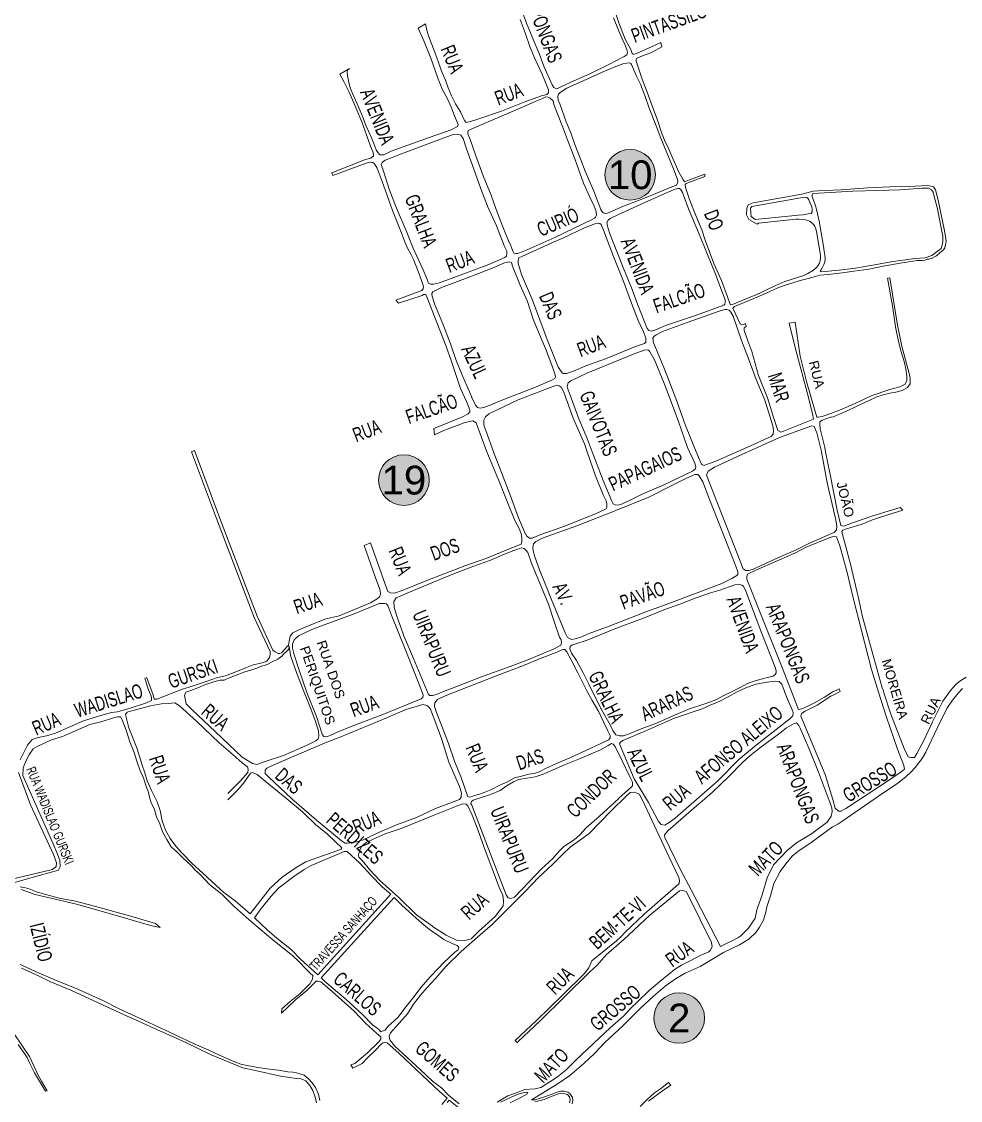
# Model space of a CAD drawing. Header units: millimetres. Extents: x 617885 to 663705, y 7172943 to 7234736.
# Drawn here: x 661296 to 662276, y 7183123 to 7184249 of the extents above; entities that cross this region are included whole.
import ezdxf
from ezdxf.enums import TextEntityAlignment as Align

# ---------------------------------------------------------------- set-up
doc = ezdxf.new("R2010")
doc.units = ezdxf.units.MM
for name, color, linetype in [('CMEI', 51, 'Continuous'), ('Equipamentos Públicos', 171, 'Continuous'), ('Escolas Municipais', 21, 'Continuous')]:
    doc.layers.add(name, color=color, linetype=linetype)
doc.layers.add('TOP_VIAS 10.000', color=7, linetype='Continuous', lineweight=9)
doc.layers.add('VIAS', color=7, linetype='Continuous', lineweight=5)
doc.styles.add('LDUP', font='LDUP.SHX')
doc.styles.add('ROMANS', font='arial.ttf')
doc.styles.get("Standard").update_dxf_attribs({"font": 'arial.ttf'})

msp = doc.modelspace()

# ---------------------------------------------------------------- hatches: boundary and pattern name
at = {"layer": 'CMEI', "true_color": 0xffff99}
h = msp.add_hatch(color=51, dxfattribs=at)
edge = h.paths.add_edge_path()
edge.add_arc((661694.8, 7183770.4), 26.4, 0, 360)
at = {"layer": 'Equipamentos Públicos', "true_color": 0xb3b3ff}
h = msp.add_hatch(color=151, dxfattribs=at)
edge = h.paths.add_edge_path()
edge.add_arc((661982.1, 7183209.1), 26.4, 0, 360)
at = {"layer": 'Escolas Municipais'}
h = msp.add_hatch(color=21, dxfattribs=at)
edge = h.paths.add_edge_path()
edge.add_arc((661930.9, 7184089), 26.4, 0, 360)

# ---------------------------------------------------------------- linework, layer by layer
at = {"layer": 'CMEI', "color": 7, "lineweight": 5}
msp.add_circle((661694.8, 7183770.4), 26.4, dxfattribs=at)
at = {"layer": 'Equipamentos Públicos', "color": 7, "lineweight": 5}
msp.add_circle((661982.1, 7183209.1), 26.4, dxfattribs=at)
at = {"layer": 'Escolas Municipais', "color": 7, "lineweight": 5}
msp.add_circle((661930.9, 7184089), 26.4, dxfattribs=at)
at = {"layer": 'VIAS', "color": 253}
for points in [[(661913.5, 7184252.6), (661918.7, 7184239.9), (661922.4, 7184230.7), (661925.3, 7184224.9), (661927.6, 7184219.9), (661928.2, 7184217), (661927.9, 7184215.2), (661927.3, 7184214), (661924.8, 7184212.4), (661908.6, 7184204.2), (661888.8, 7184194.4), (661872.2, 7184187), (661859.9, 7184181.5), (661854.3, 7184178.8), (661852.6, 7184179.3), (661851.2, 7184180.1), (661849.4, 7184182.7), (661840.9, 7184202.3), (661835.8, 7184215.6), (661830.1, 7184229.3), (661822.8, 7184247.1), (661816, 7184265.8)], [(661911.3, 7184270.6), (661919.2, 7184247.7), (661925.8, 7184230.6), (661931.5, 7184219.6), (661933.1, 7184215.5), (661934, 7184214.9), (661934.8, 7184214.9), (661936.7, 7184215.3), (661953.8, 7184222.7), (661962.8, 7184227), (661964.1, 7184222.6), (661953.7, 7184217), (661943.8, 7184213), (661938.9, 7184211.1), (661937.6, 7184210.2), (661937.1, 7184208.9), (661937.2, 7184207.7), (661938.5, 7184203.4), (661943.4, 7184188.9), (661948.8, 7184175.1), (661954.3, 7184160), (661959, 7184146.9), (661963.2, 7184134), (661966.9, 7184125.1), (661971.1, 7184115.6), (661975.6, 7184106), (661981.6, 7184091.9), (661985.9, 7184084.3), (661987.7, 7184081.7), (661993, 7184083.7), (662008.8, 7184089.5), (662009, 7184087.1), (661993.7, 7184081.8), (661989.3, 7184079.9), (661988.2, 7184078.7), (661988.7, 7184075.6), (661992.9, 7184063.1), (661999.4, 7184046.6), (662005.7, 7184031.6), (662009.2, 7184020.6), (662018.3, 7183996.4), (662026.1, 7183978.6), (662032, 7183962.7), (662035.3, 7183953.8), (662035.9, 7183953.3), (662037.6, 7183953.5), (662066.2, 7183965.6), (662072.5, 7183968.5), (662079.8, 7183972), (662092.3, 7183977.5), (662111, 7183983.6), (662116.3, 7183986), (662122.1, 7183989.3), (662122.9, 7183990.3), (662125, 7183991.8), (662126.8, 7183994), (662128.4, 7183996.6), (662129.1, 7183999.3), (662129.6, 7184002.5), (662129.6, 7184004.6), (662125.6, 7184028), (662124.8, 7184032.5), (662124.3, 7184033.7), (662123.5, 7184035.2), (662122.5, 7184036.6), (662121.1, 7184038.2), (662119.7, 7184039.6), (662118.1, 7184040.5), (662116.4, 7184041.2), (662113.8, 7184042), (662110.4, 7184042.4), (662106.6, 7184042.6), (662103.8, 7184042.7), (662065, 7184038.4), (662063.3, 7184037.4), (662054.6, 7184042.3), (662052.4, 7184047.2), (662052.6, 7184054.3), (662054.1, 7184057.6), (662057.4, 7184059.1), (662059.2, 7184059.9), (662110.2, 7184068.8), (662121.9, 7184071.9), (662127.6, 7184072.3), (662151, 7184073.4), (662178.9, 7184075.3), (662201.8, 7184076.3), (662222, 7184076.6), (662241.6, 7184077.8), (662247.3, 7184076.4), (662249.5, 7184073.3), (662252.2, 7184062.4), (662258.5, 7184032.4), (662260.2, 7184022.5), (662260.5, 7184019.3), (662259.6, 7184014.6), (662259.2, 7184012.8), (662258, 7184010.8), (662254.4, 7184007.8), (662250.5, 7184004.3), (662245.3, 7184001.6), (662242.7, 7184000.9), (662240.8, 7184000.8), (662238.5, 7183999.9), (662235.5, 7183999.7), (662230.5, 7183999.6), (662212.7, 7183996.9), (662194.9, 7183993.6), (662179.8, 7183990.6), (662164.2, 7183988.5), (662152.5, 7183986.8), (662137.6, 7183985), (662129, 7183984.2), (662124.3, 7183983), (662116.6, 7183980.8), (662108.4, 7183978.7), (662099.5, 7183975.9), (662091.7, 7183973.6), (662084.9, 7183971.1), (662076, 7183966.9), (662067.2, 7183963), (662064.1, 7183961.5), (662039.8, 7183951.4), (662038.1, 7183949.7), (662045.8, 7183933.5), (662047.7, 7183932.5), (662049.7, 7183933.2), (662051.2, 7183933.9), (662052, 7183930.7), (662049.8, 7183929.2), (662049.7, 7183926.5), (662053.6, 7183915.6), (662057.8, 7183904.7), (662064.9, 7183879.4), (662074.2, 7183856.2), (662079.7, 7183838), (662085.1, 7183822), (662088.1, 7183820.3), (662090.8, 7183821.5), (662122.1, 7183834.1), (662121.2, 7183839.7), (662116.9, 7183856.5), (662103.4, 7183907.4), (662097, 7183934.1), (662103.1, 7183935.1), (662108.4, 7183899.8), (662115, 7183873.2), (662123.8, 7183841.9), (662125.8, 7183836.1), (662127.2, 7183836), (662131.1, 7183836.9), (662140.4, 7183839.8), (662151.1, 7183844.2), (662166.3, 7183850.8), (662182.4, 7183858.2), (662201.8, 7183865), (662212.2, 7183867.7), (662217.7, 7183870.4), (662219.5, 7183874.5), (662219.5, 7183878.7), (662218.4, 7183886.5), (662216.9, 7183894.2), (662213.7, 7183904.3), (662210.9, 7183914.9), (662207.8, 7183930.5), (662204.5, 7183952.2), (662199.5, 7183981.1), (662201.7, 7183981.4), (662209.7, 7183932.2), (662214.4, 7183910.3), (662222, 7183881.8), (662223.2, 7183876.3), (662223.2, 7183871), (662220.3, 7183867.2), (662214.8, 7183863.9), (662208.2, 7183862.2), (662201.8, 7183861.2), (662194.9, 7183859.5), (662188.3, 7183857.2), (662179.5, 7183853.2), (662167.6, 7183847.6), (662156, 7183842), (662142.6, 7183836.5), (662140.8, 7183836)], [(661816.2, 7184251.2), (661821.2, 7184237.2), (661826.6, 7184221.9), (661831.5, 7184210.5)], [(661738.1, 7184187.8), (661734.8, 7184195.4), (661730.9, 7184206), (661727.4, 7184216), (661723.8, 7184225), (661720.7, 7184232.8), (661718.9, 7184239.9), (661717.3, 7184246.6), (661709.6, 7184242.1)], [(661709.6, 7184242.1), (661715.6, 7184228.6), (661722.8, 7184210.7), (661729.8, 7184190.7), (661734.7, 7184178.3), (661739.8, 7184169)], [(661831.5, 7184210.5), (661838.6, 7184194.8), (661845.8, 7184177.8), (661845.8, 7184174.4)], [(661637.9, 7184199.9), (661628, 7184194.1), (661632.4, 7184185.8), (661637.9, 7184174.6)], [(661635.8, 7184192.5), (661635.5, 7184196.3), (661636, 7184198), (661637.9, 7184199.9)], [(661638.8, 7184179.6), (661637.4, 7184185.7), (661635.8, 7184192.5)], [(661741, 7184179.9), (661738.1, 7184187.8)], [(661637.9, 7184174.6), (661644.9, 7184158.1)], [(661651.2, 7184151), (661646.1, 7184163.1), (661642.7, 7184170.8), (661638.8, 7184179.6)], [(661744.5, 7184171.4), (661741, 7184179.9)], [(661748.8, 7184163.2), (661744.5, 7184171.4)], [(661843.9, 7184172.9), (661838.4, 7184171.3), (661821.1, 7184165.1), (661796.5, 7184155.3)], [(661845.8, 7184174.4), (661843.9, 7184172.9)], [(661739.8, 7184169), (661743.9, 7184160.7)], [(661743.9, 7184160.7), (661747.6, 7184150.5), (661751.5, 7184141.6)], [(661753.9, 7184154.7), (661748.8, 7184163.2)], [(661644.9, 7184158.1), (661650.8, 7184144.2), (661656.1, 7184129.6)], [(661660.9, 7184127.6), (661654.7, 7184141.4), (661651.2, 7184151)], [(661759.8, 7184143.5), (661757.9, 7184145.8), (661753.9, 7184154.7)], [(661796.5, 7184155.3), (661771.8, 7184147.1), (661764.2, 7184144.7), (661759.8, 7184143.5)], [(661751.5, 7184141.6), (661750.7, 7184139.4), (661744.1, 7184136)], [(661656.1, 7184129.6), (661659.9, 7184118.8), (661662.6, 7184112.1)], [(661670.2, 7184109.9), (661668.9, 7184110.5), (661666.3, 7184114.5), (661660.9, 7184127.6)], [(661744.1, 7184136), (661721.3, 7184127.9), (661681.5, 7184113.7), (661673.8, 7184109.9), (661670.2, 7184109.9)], [(661660.2, 7184106.3), (661654.8, 7184105), (661619.5, 7184091.2)], [(661662.6, 7184112.1), (661663, 7184108.8), (661660.2, 7184106.3)], [(661619.5, 7184091.2), (661620.7, 7184088.1), (661655.4, 7184101.2), (661659.2, 7184102.3), (661662.3, 7184101.8)], [(661662.3, 7184101.8), (661664.1, 7184100.5)], [(661664.1, 7184100.5), (661666.9, 7184096)], [(661666.9, 7184096), (661672, 7184081.9)], [(661672, 7184081.9), (661677.2, 7184067.4)], [(661677.2, 7184067.4), (661682.8, 7184051.7)], [(661682.8, 7184051.7), (661690.4, 7184032.6)], [(661690.4, 7184032.6), (661695.9, 7184019.2)], [(661695.9, 7184019.2), (661699, 7184011.8)], [(661699, 7184011.8), (661702.1, 7184006), (661704.7, 7184000.6)], [(661704.7, 7184000.6), (661707.6, 7183993.5)], [(661707.6, 7183993.5), (661711.2, 7183984.5), (661713.9, 7183976.7), (661715.1, 7183972.3)], [(661713.4, 7183968.2), (661686.5, 7183958), (661689.3, 7183955.1)], [(661715.1, 7183972.3), (661714.9, 7183970), (661713.4, 7183968.2)], [(661689.3, 7183955.1), (661713.8, 7183963.2)], [(661713.8, 7183963.2), (661715.4, 7183964)], [(661715.4, 7183964), (661717.7, 7183964.2), (661718.2, 7183963.3), (661719.6, 7183960)], [(661719.6, 7183960), (661726.2, 7183942.9)], [(662002.5, 7183793.8), (661999.9, 7183800), (661988.7, 7183827.3), (661979.7, 7183852.8), (661972.2, 7183871.8), (661966.1, 7183887.8), (661957.3, 7183908.7), (661955.1, 7183913.8), (661954.4, 7183918.5), (661955.5, 7183920.1), (661958, 7183922), (661964.6, 7183925.3), (661991.3, 7183935.3), (662023.8, 7183946.6), (662029.6, 7183948.4), (662031.9, 7183948.4), (662034.1, 7183947.8), (662036, 7183945.8), (662038.3, 7183941.4), (662047.2, 7183916.1), (662053.9, 7183898), (662062.3, 7183875.4), (662071.6, 7183853.8), (662075.6, 7183840.6), (662079.9, 7183827), (662080.5, 7183822.1), (662080, 7183818.4), (662078, 7183816), (662071.2, 7183812.7), (662042.6, 7183800), (662041.4, 7183799.5), (662021.9, 7183790.9), (662013.8, 7183787.9), (662010.4, 7183786.8), (662008, 7183785.7), (662006.5, 7183786.2), (662005.4, 7183787.2), (662002.3, 7183794.1)], [(661726.2, 7183942.9), (661735.5, 7183919)], [(661735.5, 7183919), (661738.6, 7183910.9), (661744.4, 7183894.3)], [(661744.4, 7183894.3), (661753.9, 7183866), (661760.3, 7183852.3), (661763.7, 7183843.9)], [(661821.8, 7183714), (661814.4, 7183731.2), (661805.3, 7183755.7), (661794.8, 7183782.9), (661789, 7183797.8), (661788.2, 7183800), (661780.4, 7183822.1), (661778.2, 7183827.8), (661778.2, 7183833.1), (661779.8, 7183836.4), (661783.4, 7183839.4), (661814.2, 7183854.1), (661844, 7183865.5), (661852.4, 7183868.9), (661855.1, 7183869.3), (661856.9, 7183868.6), (661858.8, 7183867.3), (661860.2, 7183865), (661862, 7183861.1), (661871.5, 7183835), (661883.2, 7183808.2), (661886, 7183800), (661894.7, 7183775), (661902.9, 7183755.2), (661905.9, 7183748.6), (661906.6, 7183745.6), (661906.6, 7183742.3), (661905.8, 7183740.4), (661903.9, 7183739.3), (661895.5, 7183735.5), (661879.1, 7183728.8), (661860.6, 7183721.6), (661844.8, 7183716.2), (661837.7, 7183713.8), (661832.8, 7183711.7), (661828.8, 7183709.8), (661825.8, 7183709.8), (661823.1, 7183711.8), (661821.7, 7183714.2)], [(661763.7, 7183843.9), (661763.6, 7183841.7), (661762, 7183839.7), (661755.4, 7183836.2)], [(661755.4, 7183836.2), (661726, 7183824.3), (661726.9, 7183817.8)], [(661763.2, 7183831.7), (661766.8, 7183832.3)], [(661766.8, 7183832.3), (661770.3, 7183830.3), (661775.5, 7183815.9), (661781.4, 7183800), (661783, 7183795.7), (661795.2, 7183766.4), (661801.8, 7183749.9)], [(662140.8, 7183836), (662140, 7183836), (662138.8, 7183835.9), (662131.1, 7183833), (662128.9, 7183831.2), (662128.7, 7183828.4), (662129.1, 7183824), (662134, 7183804.4), (662134.9, 7183800), (662139.5, 7183776.1), (662146.8, 7183739), (662150.8, 7183722.9), (662153.7, 7183722.4), (662162.8, 7183725.8), (662184.1, 7183733), (662212.8, 7183741.9), (662215.6, 7183739), (662193.3, 7183732.1), (662183.8, 7183728.9), (662173.1, 7183724.5), (662156.5, 7183719.6), (662152.7, 7183718.1), (662151.8, 7183716.8), (662152.1, 7183715.1), (662160.8, 7183682.6), (662167.9, 7183653.2), (662169.2, 7183647.4), (662173.1, 7183629.2), (662181.8, 7183597.4), (662193.9, 7183553.6), (662195.1, 7183550.6), (662195.7, 7183548.5), (662202.9, 7183526.3), (662217, 7183490.5), (662221, 7183481.7), (662223.9, 7183480.8), (662227.5, 7183481), (662230.2, 7183485.2), (662236.9, 7183498), (662246.3, 7183518.2), (662257.2, 7183539.7), (662265.3, 7183550.8), (662270.9, 7183557), (662275, 7183560.5), (662281.4, 7183564.8)], [(661726.9, 7183817.8), (661737.3, 7183822.5)], [(661737.3, 7183822.5), (661750.4, 7183827.4)], [(661750.4, 7183827.4), (661757.8, 7183830.3), (661763.2, 7183831.7)], [(662053.8, 7183800), (662086.6, 7183814.7), (662120.4, 7183827.1), (662123, 7183826.4), (662125.6, 7183819.7), (662130.6, 7183800.4), (662130.7, 7183800), (662136.5, 7183767.5), (662145.4, 7183728.8), (662146.4, 7183722.2), (662146.1, 7183718.6), (662143.9, 7183715.8), (662137.3, 7183713.1), (662117.3, 7183704.3), (662103.3, 7183697.2), (662085.1, 7183689.3), (662058.7, 7183677.1), (662054.9, 7183676), (662051.5, 7183676.1), (662049, 7183677.9), (662010.5, 7183775.7), (662012.4, 7183779.9), (662018.9, 7183783.8), (662052.1, 7183799.2), (662053.8, 7183800)], [(661560.6, 7183591.2), (661558.2, 7183593.1), (661541.8, 7183628.4), (661502.5, 7183731.4), (661476.3, 7183801.2), (661473.1, 7183800), (661499.3, 7183730.2), (661538.7, 7183627.1), (661555.1, 7183591.6)], [(661801.8, 7183749.9), (661810.6, 7183728.1), (661815.5, 7183719.1)], [(661815.5, 7183719.1), (661817.4, 7183713.4), (661818, 7183709.6)], [(661818, 7183709.6), (661817.9, 7183706), (661817.3, 7183703.4)], [(662155.9, 7183427.9), (662201.6, 7183457.6), (662213.8, 7183465.9), (662217.2, 7183468.7), (662216.6, 7183472.6), (662209.8, 7183489.8), (662198.3, 7183522.9), (662190, 7183549), (662182.9, 7183572.7), (662172.2, 7183613.4), (662163.7, 7183647.5), (662157.5, 7183673.9), (662149.8, 7183701.9), (662146.3, 7183711.1), (662142.9, 7183711.6), (662138.5, 7183710), (662114.6, 7183700.3), (662102.8, 7183694.2), (662086.7, 7183687.1), (662062, 7183676.5), (662053.5, 7183672.3), (662052.7, 7183669.7), (662052.7, 7183667.1), (662066.3, 7183632.8), (662088.7, 7183576.5), (662106.6, 7183531.2), (662110.2, 7183531.7), (662115.7, 7183534), (662123.2, 7183538.1), (662133.6, 7183543.9), (662139.6, 7183547.8), (662142.6, 7183549.7), (662145.8, 7183550.9)], [(661781.2, 7183688.9), (661758.4, 7183681.1), (661717, 7183664.8), (661693, 7183655.2), (661685, 7183652.5), (661681, 7183652.7), (661677.9, 7183654.3), (661675.1, 7183661.7), (661659.8, 7183704.9), (661653.5, 7183702.1)], [(661653.5, 7183702.1), (661664.8, 7183669.5), (661668.2, 7183660.2)], [(661817.3, 7183703.4), (661805.8, 7183699.2), (661781.2, 7183688.9)], [(661668.2, 7183660.2), (661670.1, 7183655.5), (661670.5, 7183651.5)], [(661659.8, 7183642.5), (661643.3, 7183635.4), (661627.1, 7183628.9), (661612.2, 7183625.2), (661591.7, 7183616.8), (661584.4, 7183613.8), (661578.9, 7183611)], [(661670.5, 7183651.5), (661669.2, 7183648.5), (661666.8, 7183646.6), (661659.8, 7183642.5)], [(661576.2, 7183607.5), (661575.1, 7183602.4)], [(661578.9, 7183611), (661576.2, 7183607.5)], [(661574.3, 7183597.8), (661573.8, 7183597.4), (661567, 7183590.3), (661565.5, 7183589.3), (661563.7, 7183589.6), (661560.6, 7183591.2)], [(661575.1, 7183596.2), (661574.3, 7183597.8)], [(661575.1, 7183602.4), (661574.4, 7183598)], [(661574.4, 7183598), (661575.1, 7183596.3)], [(661574.4, 7183593.5), (661575.1, 7183596.2)], [(661575.1, 7183596.3), (661576.9, 7183586.2), (661582.9, 7183569.8), (661590.5, 7183549.9), (661597.7, 7183531.9)], [(661554.7, 7183585.2), (661551.7, 7183581.6), (661550.3, 7183580.8), (661544, 7183579), (661537.4, 7183577.5)], [(661555.1, 7183591.6), (661555.4, 7183588.3), (661554.7, 7183585.2)], [(661563.1, 7183583.5), (661567.3, 7183586.7)], [(661567.3, 7183586.7), (661569.7, 7183589.2), (661572.3, 7183591.4)], [(661572.3, 7183591.4), (661574.4, 7183593.5)], [(661537.4, 7183577.5), (661530.7, 7183574.7), (661521.2, 7183571.1), (661508.8, 7183566.3)], [(661518.2, 7183566.2), (661528.9, 7183570.2), (661533.9, 7183571.7), (661541.2, 7183574.2), (661544.6, 7183575.7)], [(661544.6, 7183575.7), (661552.2, 7183578), (661558.2, 7183581), (661563.1, 7183583.5)], [(661424.6, 7183564.2), (661428.1, 7183552.4), (661430.8, 7183546), (661431.6, 7183543.6), (661431.5, 7183540.4), (661426.2, 7183538.1), (661409.1, 7183532.3), (661396.1, 7183528.7), (661389.8, 7183527.8), (661378.6, 7183524.7), (661360.5, 7183519.3), (661345.5, 7183512.7), (661331.3, 7183506.2), (661321.8, 7183503.6), (661313.2, 7183501.8), (661306.9, 7183499.7), (661301.7, 7183493.6)], [(661433.1, 7183546.3), (661426.5, 7183564.2), (661426.3, 7183564.6)], [(661500.4, 7183564.3), (661488.6, 7183560.4), (661480, 7183557.5), (661470.8, 7183554.5)], [(661496.4, 7183559.9), (661502.9, 7183561.6), (661507.2, 7183561.8), (661510, 7183563.1)], [(661503.8, 7183565.2), (661500.4, 7183564.3)], [(661508.8, 7183566.3), (661503.8, 7183565.2)], [(661510, 7183563.1), (661518.2, 7183566.2)], [(661463.7, 7183552.1), (661437.1, 7183541.8)], [(661468.3, 7183553.6), (661463.7, 7183552.1)], [(661498.2, 7183507.8), (661473.6, 7183531), (661467.6, 7183536.8), (661466.7, 7183542.1), (661465.9, 7183545.5), (661467.1, 7183549.2), (661472.6, 7183550.9), (661479.7, 7183553.6)], [(661470.8, 7183554.5), (661468.3, 7183553.6)], [(661479.7, 7183553.6), (661487.8, 7183557)], [(661487.8, 7183557), (661496.4, 7183559.9)], [(662277.8, 7183553), (662273.1, 7183548.1), (662267.3, 7183540.8), (662261.5, 7183532), (662251.6, 7183512.1), (662239.5, 7183486.6), (662235.8, 7183480.5), (662231.2, 7183473.9), (662228.4, 7183470.5), (662224.1, 7183466), (662218.4, 7183460.8), (662210.3, 7183454.3), (662190.2, 7183440.5), (662160.9, 7183420.3), (662151.9, 7183414), (662147.5, 7183411.4), (662142.2, 7183408.5), (662120.7, 7183393), (662105.8, 7183383), (662100.1, 7183378.1), (662093.4, 7183370.1), (662087.4, 7183362), (662081, 7183349.6), (662077.2, 7183336.7), (662073.5, 7183325.2), (662072.4, 7183319.4), (662070.2, 7183311.1), (662066, 7183303.9), (662061.9, 7183298.5), (662054.9, 7183291.4), (662045, 7183285.6), (662028.4, 7183277.5), (662003.9, 7183262.9), (661988.2, 7183256), (661978.3, 7183250.1), (661967.3, 7183242.3), (661955.4, 7183231.8), (661941.3, 7183218.9), (661923.5, 7183201.4), (661904.5, 7183183.5), (661893.7, 7183172.2), (661882.7, 7183161.5), (661868, 7183149), (661855.9, 7183140.9), (661839.3, 7183130.6), (661828.1, 7183123.9), (661832, 7183123.8), (661835.9, 7183125.2), (661842.5, 7183127.2), (661849.2, 7183129.6), (661854.7, 7183131.9), (661858.3, 7183132.7), (661862.1, 7183132.7), (661865.7, 7183131.6), (661867.9, 7183130.4), (661869.4, 7183128.2), (661870.6, 7183126.1), (661871.2, 7183123.1), (661870.4, 7183119.7)], [(662145.8, 7183550.9), (662149, 7183552.7), (662150.1, 7183549.7), (662143.3, 7183546.3), (662140.3, 7183545), (662125.9, 7183535.7), (662113.6, 7183529.2), (662109.7, 7183526.9), (662109.1, 7183524), (662134.3, 7183463.2), (662142.5, 7183437), (662144.9, 7183428.2), (662148.2, 7183424.9), (662151.1, 7183424.9), (662155.9, 7183427.9)], [(661437.1, 7183541.8), (661434.2, 7183541.9), (661433.1, 7183546.3)], [(661511.2, 7183443.3), (661524.4, 7183456.7), (661531.9, 7183465.4), (661532.3, 7183468.8), (661531.6, 7183471.1), (661526.2, 7183475.5), (661516.6, 7183483.7), (661502.1, 7183496.2), (661478.3, 7183518.7), (661460.5, 7183535), (661455.8, 7183538), (661448.8, 7183537.2), (661441.8, 7183536.8), (661430.4, 7183534.9), (661411, 7183529.6), (661406.2, 7183528.4), (661404.2, 7183525.8), (661407.8, 7183511.9), (661416.4, 7183490), (661421.5, 7183473.9), (661424.5, 7183464.9), (661427, 7183456.7), (661431.3, 7183446.6), (661437.2, 7183434.6), (661440.4, 7183425.5), (661442.4, 7183415), (661446, 7183405), (661450.8, 7183396.5), (661456.8, 7183388.3), (661463.3, 7183381), (661473.9, 7183370.5), (661484.5, 7183360.6), (661494.4, 7183351.5), (661507, 7183340), (661518.9, 7183331.3), (661534.3, 7183317.8), (661555.4, 7183344.6), (661567.7, 7183356), (661582.4, 7183366.3), (661592.6, 7183372.1), (661603, 7183375.8), (661621, 7183382.3), (661629.2, 7183385.4), (661629.9, 7183386.2), (661629.5, 7183387.4), (661624, 7183392.3), (661615.2, 7183401), (661602.5, 7183411.1), (661589, 7183424.2), (661572.7, 7183437.8), (661550.2, 7183456.2), (661541.7, 7183463.2), (661537, 7183465.2), (661534.6, 7183464.5), (661532.2, 7183461), (661527.7, 7183454.4), (661521.1, 7183447), (661511.2, 7183436.6)], [(661597.7, 7183531.9), (661602.2, 7183519.7)], [(661734.5, 7183118.7), (661739.8, 7183125.5), (661731.9, 7183132.3), (661713.9, 7183149.6), (661701.9, 7183160.7), (661689.7, 7183172.4), (661677.4, 7183183.2), (661675, 7183183.5), (661673, 7183183.2), (661670.3, 7183181), (661665.7, 7183175.8), (661657.3, 7183167.9), (661651.1, 7183161.6), (661641.5, 7183156.9), (661639.3, 7183160.3), (661643.7, 7183161.7), (661656.8, 7183172.8), (661668.6, 7183184.1), (661670.8, 7183186.9), (661670.9, 7183189.3), (661666.2, 7183193.3), (661654.6, 7183203.9), (661642.9, 7183216.3), (661620.1, 7183236.7), (661608, 7183246.8), (661605.3, 7183247.7), (661603.3, 7183247.6), (661600.2, 7183244.6), (661593.4, 7183237.8), (661582.1, 7183228.4), (661573.4, 7183220.1), (661567.1, 7183214.2), (661567.6, 7183218.7), (661576.3, 7183226.3), (661586.4, 7183234.7), (661596.5, 7183244.7), (661599.5, 7183249.8), (661599.7, 7183253.5), (661597, 7183256), (661593.1, 7183259.8), (661585.6, 7183267.6), (661578.6, 7183274.2), (661558.1, 7183290.7), (661544.8, 7183301.9), (661533.3, 7183311.6), (661517.6, 7183325.5), (661504.7, 7183338.4), (661491.8, 7183348.4), (661481.9, 7183359.3), (661476.7, 7183363.6), (661473.4, 7183367.5), (661463.7, 7183376.7), (661457.4, 7183382.8), (661452.1, 7183387.8), (661447.3, 7183395.4), (661442.9, 7183403.5), (661440, 7183411.7), (661436.6, 7183419), (661434.5, 7183426.8), (661430.8, 7183434.8), (661429.3, 7183439.4), (661428.1, 7183445.7), (661426.7, 7183448.9), (661424.5, 7183455.1), (661422.9, 7183460.8), (661420.1, 7183465.9), (661416.2, 7183477.1), (661413.2, 7183486), (661408.7, 7183497.3), (661405, 7183509.4), (661400.9, 7183520.2), (661399.2, 7183523.3), (661396.1, 7183523.3), (661390.8, 7183522), (661379.8, 7183518.4), (661367.1, 7183515.3), (661355.4, 7183510.3), (661338.7, 7183502.9), (661327.1, 7183499.3), (661313, 7183492.6), (661308.1, 7183490), (661308.1, 7183489.9), (661304, 7183484.4), (661300.5, 7183477.9), (661297.5, 7183470.2), (661297.2, 7183462.1), (661328.9, 7183390.9), (661332.8, 7183381.8), (661335.8, 7183373.8), (661336.3, 7183366.8), (661334.4, 7183363.5), (661314.1, 7183357.7), (661283.7, 7183349.1)], [(661602.2, 7183519.7), (661605.7, 7183508.7), (661606, 7183503.1)], [(661536.8, 7183474.8), (661526.2, 7183481.2), (661498.2, 7183507.8)], [(661602.8, 7183498.3), (661594.5, 7183494.2)], [(661606, 7183503.1), (661605.4, 7183500.4), (661602.8, 7183498.3)], [(661919.2, 7183438), (661898.7, 7183419.5), (661885.5, 7183407.8), (661878.5, 7183400.3), (661872.4, 7183395.1), (661861.7, 7183388.2), (661856.9, 7183383.1), (661850, 7183375.3), (661838.5, 7183364.7), (661825.5, 7183351.1), (661810.1, 7183335.1), (661806.3, 7183333.8), (661803.6, 7183334.5), (661801.7, 7183337.8), (661783.2, 7183385.5), (661765.7, 7183431.1), (661764.8, 7183432.5), (661765.2, 7183435), (661767.2, 7183436.3), (661771.2, 7183437.8), (661785.2, 7183442.4), (661795.1, 7183446.5), (661802.6, 7183451.8), (661809.1, 7183455.5), (661814.8, 7183457.9), (661822.6, 7183459.3), (661831.8, 7183460.6), (661840.3, 7183463.5), (661847.5, 7183466.6), (661862.4, 7183473.4), (661877.9, 7183479.7), (661899.8, 7183489.1), (661908.1, 7183493.5), (661911.4, 7183495.4), (661913.3, 7183494.9), (661915.2, 7183492.4), (661922.4, 7183477.6), (661930.5, 7183460.6), (661933.3, 7183455.1), (661933.5, 7183453.3), (661933.2, 7183451.3), (661931.2, 7183449.2), (661925.3, 7183444), (661919.1, 7183438.5)], [(661301.6, 7183493.2), (661294.5, 7183478.4)], [(661594.5, 7183494.2), (661569.1, 7183483.1)], [(661550.2, 7183476.7), (661541.4, 7183473.6), (661536.8, 7183474.8)], [(661569.1, 7183483.1), (661550.2, 7183476.7)], [(661292.5, 7183465.4), (661305.3, 7183431.4), (661329.2, 7183379.8), (661332.4, 7183371), (661332, 7183367.3), (661328.2, 7183364.1), (661274.2, 7183351.1)], [(661752.6, 7183119.6), (661741.3, 7183128.6), (661734.2, 7183136.2), (661724.8, 7183143.3), (661717.2, 7183150.2), (661697.9, 7183168.3), (661685.5, 7183179.8), (661680.3, 7183186.5), (661679.6, 7183190.1), (661680.7, 7183193.5), (661698.4, 7183213.6), (661704.9, 7183223.5), (661712, 7183232.9), (661719.2, 7183240.9), (661728.3, 7183250.6), (661738.7, 7183263), (661754.4, 7183278.5), (661774.5, 7183295.9), (661786.9, 7183306.8), (661799.1, 7183319), (661808.9, 7183328.7), (661821.1, 7183340.7), (661835.2, 7183355.9), (661849.7, 7183369.4), (661860.4, 7183379.8), (661868.2, 7183387.3), (661878, 7183394.5), (661888.3, 7183401.6), (661899.2, 7183413), (661911.9, 7183425.9), (661925.9, 7183439.8), (661930.8, 7183444.3), (661935.6, 7183444.9), (661940.5, 7183442.6), (661946.1, 7183431.3), (661956.1, 7183410.3), (661961.1, 7183399.3), (661971.3, 7183377.5), (661981.7, 7183355.7), (661982.4, 7183352.5), (661982.1, 7183349.3), (661978.5, 7183346.2), (661945.5, 7183317.3), (661925.8, 7183298.7), (661921.2, 7183293.8), (661916.7, 7183289.6), (661891, 7183268.9), (661887.8, 7183261.3), (661883.4, 7183255.6), (661860.3, 7183233), (661833.1, 7183206.4), (661810.9, 7183185.5), (661813.4, 7183183.3)], [(661604.9, 7183254.3), (661587, 7183270.5), (661577.4, 7183280.4), (661562.1, 7183292.4), (661552, 7183301), (661538.9, 7183313.6), (661544.8, 7183322), (661556, 7183335.8), (661564.2, 7183344.8), (661580, 7183356.9), (661590.6, 7183364.2), (661597.9, 7183368.3), (661604.1, 7183370.7), (661620.2, 7183377.5), (661632.5, 7183382.8), (661635.5, 7183382.7), (661649, 7183370.8), (661660.8, 7183357.7), (661672.2, 7183345.9), (661681.1, 7183338.4), (661604.9, 7183254.3)], [(661294.4, 7183346), (661299.8, 7183344.8), (661304.7, 7183343.4), (661311.1, 7183340.8), (661335.1, 7183334.2), (661352, 7183331), (661372, 7183325.8), (661410.8, 7183315), (661435.5, 7183307.9), (661440.5, 7183303.4), (661433.5, 7183305), (661423.1, 7183307.6), (661401, 7183314.4), (661353.2, 7183327.8), (661309.9, 7183338), (661295.3, 7183343.1)], [(661813.4, 7183183.3), (661814, 7183184.6), (661836.5, 7183205.8), (661888.7, 7183257.4), (661896.5, 7183264.4), (661906, 7183275.2), (661924.2, 7183291.2), (661951.3, 7183316.5), (661982.3, 7183341.9), (661985.5, 7183342.2), (661989.5, 7183341.1), (661992.1, 7183335.9), (662015.7, 7183287.9), (662016.4, 7183283.3), (662014.4, 7183279.6), (662012.9, 7183278.1), (662004, 7183274.2), (661994.2, 7183269), (661984.4, 7183264.1), (661977.1, 7183259.6), (661971.3, 7183255), (661961.8, 7183247.2), (661950.9, 7183237.8), (661938.8, 7183226.4), (661931.1, 7183219.2), (661924.1, 7183210.9), (661910.2, 7183198.9), (661893.1, 7183183), (661874.6, 7183165.3), (661863.7, 7183154.7), (661855, 7183147.9), (661847, 7183142.4), (661837.7, 7183136.7), (661831.7, 7183135.1), (661821.1, 7183134.6), (661814, 7183131.9), (661803.1, 7183127.9), (661792, 7183121.4)], [(661663, 7183201.3), (661666.9, 7183198.5), (661669.5, 7183196.3), (661670.3, 7183194.8), (661675.3, 7183196.3), (661678.2, 7183200.1), (661688.5, 7183209.5), (661697.3, 7183221.2), (661705.5, 7183231.5), (661712.6, 7183240.8), (661722.5, 7183252.6), (661730.5, 7183260.8), (661736.2, 7183266.7), (661747.5, 7183277.5), (661751.3, 7183280.4), (661752.3, 7183283.2), (661750.3, 7183284.8), (661746, 7183286.5), (661736.6, 7183290.9), (661730.3, 7183295.5), (661721.7, 7183301.6), (661713.7, 7183308.2), (661704, 7183316.5), (661692.3, 7183327.2), (661684.7, 7183335), (661608.5, 7183251), (661612.1, 7183247.7), (661634.6, 7183228.6), (661651.2, 7183213.1), (661662.9, 7183201.3)], [(661294.4, 7183265.1), (661296.8, 7183264), (661314.2, 7183256), (661330.5, 7183248.9), (661355.2, 7183239), (661380.6, 7183227.3), (661396.9, 7183219), (661415.9, 7183210.2), (661433.9, 7183202), (661455.3, 7183191.9), (661476, 7183182.2), (661491.4, 7183175.5), (661506.8, 7183168.3), (661517.2, 7183163.8), (661524.5, 7183161), (661531.3, 7183159.4), (661542.4, 7183157.5), (661554.4, 7183155.7), (661564.1, 7183154.6), (661573.6, 7183153.1), (661579, 7183152.6), (661582.7, 7183151.9), (661587.1, 7183150.6), (661590.8, 7183149.4), (661594.9, 7183146)], [(661603.6, 7183120.5), (661602.1, 7183126.4), (661599.7, 7183133.4), (661596.8, 7183138.8), (661592.6, 7183143.5), (661587.6, 7183145.6), (661582.9, 7183146.1), (661566.1, 7183148.5), (661541.4, 7183154), (661526.9, 7183157), (661493.8, 7183170.7), (661467.1, 7183183.6), (661449.6, 7183191.7), (661434.4, 7183198.3), (661417.8, 7183205.9), (661402.9, 7183212.6), (661347.4, 7183238), (661325.3, 7183247.1), (661313.5, 7183253.1), (661295.8, 7183261.2)], [(661288.1, 7183192.7), (661304, 7183168.9), (661313.3, 7183149.6), (661316.5, 7183143.3), (661322.7, 7183133.1), (661320.9, 7183132.7), (661315.6, 7183141.5), (661309.5, 7183151.9), (661304.5, 7183161.6), (661301.6, 7183167.8), (661298, 7183173.3), (661292.3, 7183181.4)], [(661594.9, 7183146), (661599, 7183141.6), (661602.6, 7183136.5), (661605.7, 7183129.7), (661607, 7183122.9)], [(661941.4, 7183116.8), (661948.7, 7183124.1), (661956.2, 7183131.1), (661962.5, 7183135.2), (661970.9, 7183141.8), (661973.3, 7183139.2), (661964.6, 7183133), (661949.9, 7183122.5)], [(661752.6, 7183115.2), (661742.2, 7183123.5), (661740, 7183120.8)], [(661805.8, 7183120.7), (661813.3, 7183124.4), (661822.9, 7183129.3), (661824.3, 7183131.9), (661820.7, 7183131.4), (661814.2, 7183129.8), (661806.8, 7183126.4), (661795.7, 7183121.4)], [(661867.6, 7183120.6), (661868.2, 7183123.8), (661867.6, 7183127), (661865.5, 7183129.4), (661861.7, 7183130.5), (661858.2, 7183130.7), (661853.9, 7183129.3), (661849.4, 7183127.6), (661841.2, 7183124.1), (661831.5, 7183121.6)]]:
    msp.add_lwpolyline(points, dxfattribs=at)
for points in [[(661893, 7184072), (661883.8, 7184092.8), (661879.5, 7184104.5), (661873.1, 7184120.6), (661868.9, 7184132.9), (661864.2, 7184144.4), (661857.6, 7184163.1), (661855.7, 7184166.7), (661855.5, 7184170.8), (661856.1, 7184173.1), (661857.8, 7184175), (661864.7, 7184179.5), (661885.8, 7184188.9), (661900.9, 7184195.8), (661914.2, 7184201.3), (661923.3, 7184204.6), (661927.2, 7184205.6), (661930.2, 7184205.8), (661931.6, 7184205.2), (661932.4, 7184204.2), (661937.3, 7184192.5), (661941.8, 7184183.7), (661946.2, 7184171.7), (661950.8, 7184158.5), (661958, 7184140.1), (661962.8, 7184127.3), (661968.4, 7184113.5), (661975.4, 7184096.8), (661980.4, 7184084), (661980.5, 7184081.8), (661980.4, 7184080.6), (661979.1, 7184078.2), (661974.5, 7184076.3), (661949.5, 7184065.9), (661924, 7184056.2), (661907.1, 7184049.1), (661904.8, 7184048.5), (661902.7, 7184049.4), (661900.4, 7184052.5), (661900.4, 7184052.7)], [(661797.2, 7184036.3), (661791, 7184052.9), (661786, 7184067.7), (661777.6, 7184088), (661769.4, 7184109.9), (661763.6, 7184126.8), (661761.6, 7184131.7), (661761.5, 7184133.5), (661762, 7184135.1), (661765.1, 7184136.5), (661797.4, 7184150.4), (661821.6, 7184160.9), (661831.9, 7184165.4), (661838.8, 7184168.4), (661842.9, 7184170.3), (661845.2, 7184170), (661847.4, 7184169), (661850.7, 7184166.2), (661851.4, 7184162.2), (661860.4, 7184139.3), (661865.4, 7184125.3), (661873.2, 7184105.5), (661882.1, 7184080.3), (661888.8, 7184065.5), (661893.4, 7184056.2), (661895.4, 7184050.7), (661895.7, 7184046.8), (661894.8, 7184044.8), (661893.6, 7184043.8), (661891.2, 7184042.4), (661852.3, 7184023.4), (661824, 7184011.2), (661813.7, 7184006.9), (661811.7, 7184006.7), (661809.7, 7184007.2), (661808.7, 7184008.7), (661804.9, 7184018.3), (661804.9, 7184018.3), (661804.8, 7184018.2)], [(661704, 7184013.1), (661696.7, 7184031.6), (661687.2, 7184054), (661679.3, 7184074), (661673.9, 7184091.8), (661671.2, 7184099.9), (661672.4, 7184102.2), (661675.2, 7184104.1), (661692.3, 7184110.8), (661731.4, 7184125.5), (661746.3, 7184131), (661750.9, 7184131.4), (661754.2, 7184130.4), (661756.5, 7184126.8), (661760.2, 7184116.1), (661767.8, 7184095), (661775.1, 7184074.2), (661782.2, 7184056.1), (661791.3, 7184035.8), (661799.9, 7184014.2), (661802.2, 7184009.4), (661802.2, 7184007), (661802, 7184004), (661800.1, 7184002.8), (661783.4, 7183995.3), (661744, 7183980.9), (661732.1, 7183976.1), (661725.8, 7183974.8), (661722.6, 7183974.9), (661720.6, 7183976), (661718.6, 7183980.6), (661714.7, 7183990.4)], [(661938.7, 7183954.1), (661933, 7183969.2), (661922.9, 7183994.1), (661913.1, 7184018.7), (661909.2, 7184028.4), (661907.1, 7184035.3), (661906.7, 7184039.2), (661907.8, 7184041.5), (661910.1, 7184043.5), (661918.1, 7184047.2), (661946.2, 7184060), (661969.4, 7184070.5), (661978, 7184074), (661980.8, 7184074.8), (661982.5, 7184074.7), (661983.3, 7184074.1), (661985.4, 7184070.5), (661991.9, 7184053.4), (662002.2, 7184028.8), (662011.7, 7184005.7), (662019.9, 7183985.2), (662025.5, 7183970.4), (662030.1, 7183958.4), (662030.2, 7183956.1), (662029.7, 7183954.1), (662028.8, 7183952.8), (662022.1, 7183950.6), (662000.3, 7183942.5), (661967.9, 7183931.6), (661956.8, 7183926.7), (661953.1, 7183925.7), (661950.3, 7183926.5), (661948.8, 7183928.7)], [(662129.3, 7183988.4), (662130.1, 7183987.7), (662148.9, 7183989.3), (662166.1, 7183991.5), (662181.9, 7183994.5), (662203.3, 7183998.3), (662228.1, 7184001.5), (662238.7, 7184002.5), (662245.8, 7184004.9), (662252.7, 7184010.1), (662255.3, 7184012.1), (662256.7, 7184016.8), (662257.3, 7184020), (662257.2, 7184025), (662251.2, 7184055), (662248.3, 7184066.5), (662247.1, 7184071), (662245.3, 7184073.4), (662242.3, 7184075.1), (662235.6, 7184075.1), (662212.3, 7184073.2), (662189.3, 7184072.5), (662163.1, 7184071.9), (662121.8, 7184069.3), (662121.1, 7184069.1), (662120.7, 7184068), (662120.8, 7184066.3), (662121.8, 7184063.1), (662124.3, 7184057.1), (662125.4, 7184052.8), (662128, 7184040.5), (662132.5, 7184014.4), (662133.5, 7184009.3), (662134.1, 7184005.1), (662134.3, 7184001.5), (662134, 7183997.9), (662133.1, 7183995.4), (662131.3, 7183991.9), (662129.8, 7183989.3)], [(662115.8, 7184064.9), (662117.4, 7184063), (662119.6, 7184057.9), (662120.4, 7184055.4), (662121, 7184052.6), (662120.9, 7184050.3), (662119.7, 7184048.6), (662116.8, 7184048.1), (662111.2, 7184047.3), (662106.1, 7184046.9), (662103.2, 7184046.6), (662061.5, 7184042.4), (662057.3, 7184045.6), (662056.7, 7184049.1), (662056.4, 7184054), (662057.9, 7184055.9), (662110.9, 7184065.4), (662115, 7184065.6)], [(661844.4, 7183917.2), (661836.8, 7183937.6), (661829, 7183958.3), (661817.7, 7183984.8), (661814.6, 7183994.4), (661814.1, 7183996.7), (661813.9, 7183999.7), (661814.7, 7184002.3), (661818, 7184003.8), (661848.5, 7184017.8), (661861.2, 7184023.2), (661883.3, 7184033.7), (661894, 7184037.8), (661897.8, 7184038.6), (661899.2, 7184038.1), (661900.7, 7184037.2), (661903, 7184031.2), (661913.5, 7184003.9), (661923.6, 7183978.6), (661932.4, 7183955.2), (661939.4, 7183936.8), (661944.8, 7183925.1), (661947.3, 7183918.8), (661947.3, 7183916.2), (661947.1, 7183914.3), (661946, 7183913.1), (661936.5, 7183909.8), (661905.1, 7183897.1), (661884.6, 7183889.5), (661871.8, 7183884.2), (661866.7, 7183882.3), (661864.5, 7183881.8), (661861.1, 7183881.5), (661860, 7183882.3), (661856, 7183887.8), (661856.1, 7183887.7)], [(661755.9, 7183879.3), (661748.9, 7183896.3), (661743.3, 7183912.7), (661735.5, 7183933.3), (661726.7, 7183954.4), (661723.8, 7183963.8), (661724.1, 7183965.2), (661724.9, 7183966.9), (661727.7, 7183968.2), (661734, 7183971.5), (661764.7, 7183982.7), (661788.8, 7183992.2), (661799.9, 7183997.2), (661803.1, 7183997.7), (661805.4, 7183998), (661807.1, 7183997.5), (661808.2, 7183993.5), (661816, 7183973.7), (661823.7, 7183956.6), (661829.8, 7183938.2), (661837.3, 7183920), (661842.5, 7183907.8), (661848.1, 7183893), (661851.4, 7183884.4), (661852.8, 7183880.4), (661852.9, 7183877.9), (661852.4, 7183876.4), (661849.9, 7183874.9), (661832.1, 7183867.3), (661798.1, 7183854.1), (661783.9, 7183848.2), (661778.2, 7183846.1), (661774.5, 7183845.5), (661771.5, 7183846), (661769.7, 7183848.5), (661765.4, 7183857.4), (661765.6, 7183857)], [(661996.7, 7183791.8), (661998.9, 7183787), (661999.4, 7183783.9), (661998.9, 7183781.7), (661996.1, 7183779.6), (661964.6, 7183764.7), (661944.2, 7183756.1), (661931.5, 7183749.7), (661921.8, 7183745.4), (661918.1, 7183744.3), (661915.3, 7183744.6), (661913.2, 7183745.7), (661911.8, 7183748.4), (661902.7, 7183770), (661894.8, 7183791), (661891.3, 7183800), (661886.1, 7183813.8), (661877.3, 7183834.3), (661868.2, 7183858.9), (661865.1, 7183867.3), (661865.4, 7183869.6), (661866.3, 7183871.9), (661869, 7183874), (661885.8, 7183882.1), (661912.3, 7183892.6), (661935.2, 7183902), (661945.6, 7183905.9), (661948.7, 7183906.4), (661950, 7183906), (661951.2, 7183905), (661956.2, 7183895.9), (661967.6, 7183868.9), (661981.4, 7183831.6), (661990.9, 7183804.5), (661993, 7183800)], [(661982.4, 7183645.7), (661965.8, 7183639.5), (661947.2, 7183632.9), (661927.8, 7183625.4), (661909, 7183618), (661888.3, 7183610.5), (661879.5, 7183606.6), (661873.5, 7183604.6), (661869.8, 7183604), (661865.5, 7183606), (661863.1, 7183611.2), (661846.2, 7183652.5), (661846.2, 7183652.7), (661836.3, 7183676.9), (661831.5, 7183690.4), (661829.7, 7183696.6), (661829.4, 7183700.1), (661830.2, 7183703.9), (661832.6, 7183706.3), (661840.2, 7183710.2), (661875.1, 7183722.6), (661915.8, 7183738.8), (661950.3, 7183752.7), (661972.9, 7183764), (661988.3, 7183771.8), (661995.4, 7183775), (661998.5, 7183776.4), (662001.4, 7183776.2), (662002.9, 7183774.9), (662006.9, 7183768.7), (662013.2, 7183751.1), (662025.2, 7183721.3), (662040.6, 7183682.3), (662042.4, 7183676.7), (662043.3, 7183674.8), (662043.4, 7183671.8), (662042.2, 7183670.8), (662037.1, 7183667.8), (662026.6, 7183662.5), (661998.1, 7183651.8)], [(661704.8, 7183584.2), (661694.7, 7183607.8), (661686.8, 7183630.4), (661684.7, 7183637.8), (661684.4, 7183643.9), (661686.6, 7183647.6), (661691.5, 7183649.8), (661713.9, 7183659.1), (661747.7, 7183673.1), (661766.6, 7183680.4), (661784.5, 7183686.4), (661799.7, 7183693), (661809.6, 7183697.1), (661813.6, 7183698.5), (661817.1, 7183699.6), (661820.4, 7183699.1), (661822.2, 7183697.3), (661824.1, 7183694.8), (661828, 7183683.9), (661836.3, 7183663.7), (661845.8, 7183640.8), (661851.7, 7183622.8), (661857.3, 7183606.6), (661859, 7183603.7), (661859.2, 7183600.7), (661858.5, 7183598), (661851.5, 7183594.2), (661824, 7183582.9), (661805.8, 7183576), (661774.8, 7183564.7), (661761.7, 7183559.7), (661744.5, 7183553.1), (661735.2, 7183549.3), (661728.7, 7183546.7), (661724.6, 7183545.7), (661721.5, 7183545.8), (661720.6, 7183547), (661720.6, 7183546.8)], [(661887.9, 7183557.5), (661881.4, 7183569.9), (661874.9, 7183582), (661869.7, 7183589.7), (661868.1, 7183594.2), (661868.2, 7183596.6), (661870, 7183598), (661873.3, 7183599.1), (661885.9, 7183603.5), (661916.8, 7183615.8), (661944.8, 7183626.3), (661966.2, 7183635.1), (661982.8, 7183640.9), (661998.9, 7183647.3), (662014.7, 7183652.6), (662024.5, 7183655.5), (662040.1, 7183661.2), (662045.1, 7183661.3), (662047.3, 7183660.7), (662049.1, 7183659.7), (662051.6, 7183654.5), (662068.4, 7183610.3), (662082.7, 7183574.3), (662083.4, 7183571.2), (662083.3, 7183569.4), (662082.3, 7183567.7), (662080, 7183565.9), (662075.6, 7183564.8), (662067.7, 7183562.8), (662061.3, 7183561.1), (662053.4, 7183558.3), (662045.8, 7183554), (662036.8, 7183549.4), (662028.8, 7183545.8), (662020.3, 7183541.2), (662009.7, 7183537.2), (661992.9, 7183531.6), (661979.7, 7183526.2), (661958.3, 7183516.8), (661940.8, 7183510.3), (661929.3, 7183505.4), (661924.1, 7183503.6), (661919.7, 7183503.7), (661915.9, 7183504.5), (661913, 7183509), (661910.7, 7183513.6), (661900.7, 7183531.9), (661900.3, 7183532.2)], [(661603.7, 7183523.8), (661593.7, 7183548.7), (661585.5, 7183572), (661580.2, 7183588), (661578.4, 7183595.1), (661578.5, 7183599.1), (661580.3, 7183603.9), (661584.9, 7183608), (661598.9, 7183614.5), (661611.6, 7183619.3), (661624.3, 7183624), (661644.8, 7183631.5), (661659.9, 7183637.8), (661669, 7183641.5), (661672.1, 7183641.6), (661675.1, 7183641.7), (661676.7, 7183641.2), (661678.2, 7183639.6), (661682.1, 7183628.3), (661695.3, 7183595.6), (661709, 7183561.5), (661713.9, 7183549), (661714.8, 7183546), (661714.5, 7183543.5), (661712.7, 7183542.2), (661705.1, 7183538.9), (661672.7, 7183525.8), (661655.5, 7183519.3), (661639.7, 7183513.3), (661626.1, 7183507.7), (661618.5, 7183504.4), (661615.2, 7183502.7), (661612.5, 7183502.4), (661611.2, 7183503), (661609.7, 7183505.1), (661609.6, 7183505.2)], [(661754.4, 7183460.2), (661747.7, 7183477), (661741.4, 7183495.4), (661734.4, 7183513.5), (661728.4, 7183529.1), (661726.8, 7183534.3), (661727.1, 7183538), (661729.9, 7183541.4), (661737.9, 7183545.2), (661792.2, 7183566.6), (661819.5, 7183576.9), (661837.9, 7183584.6), (661853.7, 7183590.5), (661858.8, 7183593.1), (661861, 7183593.8), (661862.9, 7183593.5), (661864.9, 7183591.3), (661869.4, 7183582.7), (661876.4, 7183569.4), (661886.1, 7183549.7), (661891.1, 7183540.3), (661898.1, 7183528.5), (661903.1, 7183518.2), (661907.2, 7183509.6), (661909.9, 7183503.9), (661910, 7183501.4), (661908.8, 7183499.4), (661904.9, 7183497.5), (661884.8, 7183488.2), (661868.1, 7183480.6), (661854, 7183474.8), (661841.9, 7183469.2), (661836.9, 7183466.5), (661830.6, 7183464.1), (661825.1, 7183463.5), (661817.6, 7183461.6), (661810.3, 7183459.6), (661802.2, 7183455.3), (661794.8, 7183452.2), (661785.7, 7183447.3), (661778.4, 7183444.4), (661772.7, 7183442.2), (661768.4, 7183441.3), (661764.9, 7183439.8), (661763.2, 7183439.7), (661761.5, 7183440.3), (661761.7, 7183439.9)], [(662083.4, 7183510.3), (662064.1, 7183495.2), (662044.6, 7183479.2), (662021.7, 7183456), (662008.6, 7183444.3), (661977.8, 7183417.6), (661971.6, 7183413), (661967.1, 7183410.4), (661963.3, 7183411), (661960.6, 7183414.3), (661950.2, 7183434), (661935.1, 7183458.7), (661919.7, 7183495.3), (661921, 7183496.9), (661923.1, 7183498.7), (661947.8, 7183509.2), (661976.3, 7183521.5), (662006, 7183531.8), (662014.3, 7183535.4), (662023.9, 7183539.4), (662033.1, 7183544.4), (662041.7, 7183549.1), (662051.7, 7183553.7), (662062.2, 7183557.3), (662073.9, 7183559.4), (662082.4, 7183560.7), (662086.3, 7183560.4), (662089.2, 7183557.3), (662094.2, 7183544.2), (662100.1, 7183530.6), (662101, 7183527.8), (662100.8, 7183524.3), (662097.6, 7183521.3)], [(661603.7, 7183415.6), (661577.9, 7183437.8), (661553.1, 7183461.1), (661550.1, 7183464.4), (661550.1, 7183467.9), (661551.7, 7183469.7), (661558.4, 7183473.1), (661577, 7183481.1), (661614.5, 7183497.1), (661627.2, 7183501.9), (661647.5, 7183510.1), (661677.6, 7183522.7), (661697, 7183530.9), (661707.6, 7183534.2), (661714.4, 7183536.1), (661717.3, 7183535.7), (661719.6, 7183534.7), (661722.3, 7183532), (661727.2, 7183519.5), (661734.5, 7183499.7), (661741.8, 7183476), (661752.7, 7183450.8), (661754.8, 7183444), (661754.7, 7183439.5), (661753, 7183437.1), (661727.8, 7183427.8), (661708.1, 7183418.3), (661687.2, 7183410.6), (661670.2, 7183403.3), (661659, 7183398), (661652.3, 7183395.2), (661645.3, 7183393), (661640.3, 7183391.9), (661635.6, 7183391.6), (661633.5, 7183391.6), (661629.7, 7183393.9), (661625.3, 7183397.7)], [(662107, 7183514.2), (662108.3, 7183511.7), (662117.3, 7183490.8), (662127.6, 7183465.6), (662136.9, 7183440.5), (662139.4, 7183434.3), (662141.3, 7183428.4), (662141.7, 7183424.7), (662140.8, 7183419.9), (662136.4, 7183413.5), (662120.1, 7183401.4), (662104.4, 7183391.8), (662094.6, 7183383.8), (662080.4, 7183369), (662073.8, 7183355.4), (662068.6, 7183337.7), (662063.2, 7183322.1), (662061.3, 7183313.2), (662054.3, 7183302.8), (662046.5, 7183294.9), (662043.2, 7183292.9), (662025.2, 7183283.7), (661994.7, 7183342.8), (661983.1, 7183364.3), (661967.1, 7183397.3), (661966.6, 7183400.2), (661970.2, 7183404.3), (662000.1, 7183430.4), (662005.9, 7183435.5), (662017, 7183444.6), (662024.9, 7183452.3), (662034.6, 7183461.9), (662047.8, 7183475.5), (662055.7, 7183482.7), (662067.2, 7183491.8), (662087, 7183506.4), (662094, 7183511.8), (662101.5, 7183516.2), (662104.4, 7183517.2)], [(661707.8, 7183316.9), (661689.4, 7183334.9), (661669.5, 7183352.8), (661659.1, 7183363.6), (661651.1, 7183373.4), (661647.7, 7183377.1), (661647.6, 7183379.1), (661648.5, 7183383.4), (661650.6, 7183388), (661654.9, 7183391.8), (661662.8, 7183395.7), (661675.4, 7183401.2), (661692.1, 7183407), (661725.4, 7183420.5), (661749.8, 7183430.2), (661756.2, 7183432.5), (661759.7, 7183432.1), (661761.7, 7183430.5), (661766, 7183420.7), (661771.1, 7183407.4), (661778.4, 7183387.1), (661794.7, 7183344.6), (661797.9, 7183337.4), (661798.6, 7183331.1), (661798.3, 7183326.2), (661790.4, 7183315.5), (661772.6, 7183299.3), (661765, 7183291.9), (661758.3, 7183290), (661749.7, 7183290.3), (661739, 7183295.7), (661724.7, 7183304.7), (661724.5, 7183305.1)]]:
    msp.add_lwpolyline(points, close=True, dxfattribs=at)

# ---------------------------------------------------------------- texts
at = {"layer": 'CMEI', "color": 7}
msp.add_text('19', height=30, dxfattribs=at).set_placement((661694.8, 7183770.4), align=Align.MIDDLE_CENTER)
at = {"layer": 'Equipamentos Públicos', "color": 7}
msp.add_text('2', height=30, dxfattribs=at).set_placement((661982.1, 7183209.1), align=Align.MIDDLE_CENTER)
at = {"layer": 'Escolas Municipais', "color": 7}
msp.add_text('10', height=30, dxfattribs=at).set_placement((661930.9, 7184089), align=Align.MIDDLE_CENTER)
at = {"layer": 'TOP_VIAS 10.000', "color": 251, "style": 'LDUP'}
for s, height, rotation, width, p in [('ARAPONGAS', 15, 291, 0.69, (661815.2, 7184286.2)), ('PINTASSILGO', 15, 20, 0.69, (661935.6, 7184226.4)), ('RUA', 15, 292, 0.69, (661732.9, 7184220.4)), ('RUA', 15, 21, 0.69, (661793.3, 7184161.1)), ('AVENIDA', 15, 292, 0.69, (661648.8, 7184175.2)), ('GRALHA', 15, 291, 0.69, (661695.4, 7184064.8)), ('CURIÓ', 15, 23, 0.69, (661837.9, 7184024.1)), ('DO', 15, 291, 0.69, (662007.6, 7184048.8)), ('AVENIDA', 15, 291, 0.69, (661920.8, 7184019.7)), ('RUA', 15, 21, 0.69, (661742.3, 7183986.4)), ('DAS', 15, 293, 0.69, (661835.5, 7183962.5)), ('FALCÃO', 15, 19, 0.69, (661958.3, 7183944.3)), ('RUA', 15, 21, 0.69, (661879.2, 7183898.5)), ('AZUL', 15, 295, 0.69, (661754.3, 7183907)), ('RUA', 10, 284, 1.04, (662117.2, 7183893.7)), ('MAR', 15, 287, 0.69, (662074.3, 7183879.6)), ('FALCÃO', 15, 19, 0.69, (661700, 7183828.7)), ('GAIVOTAS', 15, 292, 0.69, (661877.7, 7183859.5)), ('RUA', 15, 21, 0.69, (661645.1, 7183809.7)), ('PAPAGAIOS', 15, 25, 0.69, (661913.1, 7183758.4)), ('JOÃO', 10, 284, 1.04, (662146.1, 7183767.4)), ('DOS', 15, 20, 0.69, (661726.1, 7183686)), ('RUA', 15, 292, 0.69, (661678.5, 7183696.8)), ('PAVÃO', 15, 20, 0.69, (661923.9, 7183635)), ('RUA', 15, 19, 0.69, (661583.1, 7183630.4)), ('AV.', 15, 295, 0.69, (661849.5, 7183659.1)), ('AVENIDA', 15, 290, 0.69, (662031.1, 7183646)), ('UIRAPURU', 15, 292, 0.69, (661703.4, 7183630.7)), ('ARAPONGAS', 15, 292, 0.69, (662072.3, 7183638)), ('PERIQUITOS', 10, 289, 1.04, (661586.1, 7183595.1)), ('RUA DOS', 10, 289, 1.04, (661603.6, 7183601.1)), ('GURSKI', 15, 19.171, 0.69, (661452, 7183552.6)), ('MOREIRA', 10, 286.4774, 1.04, (662193.1, 7183582.1)), ('GRALHA', 15, 296, 0.69, (661886.9, 7183566.4)), ('WADISLAO', 15, 17.44, 0.69, (661354.1, 7183522.3)), ('ARARAS', 15, 25, 0.69, (661946.5, 7183518.6)), ('RUA', 15, 20, 0.69, (661642.4, 7183522.7)), ('RUA', 10, 64, 1.04, (662242.5, 7183514.6)), ('RUA', 15, 319, 0.69, (661482.2, 7183526.9)), ('AFONSO ALEIXO', 15, 40, 0.69, (662005.8, 7183452.5)), ('RUA', 15, 23, 0.69, (661311.1, 7183503.7)), ('RUA', 15, 292, 0.69, (661758.8, 7183491.4)), ('RUA', 15, 288, 0.69, (661428.6, 7183480.1)), ('DAS', 15, 18, 0.69, (661815.2, 7183467.4)), ('AZUL', 15, 296, 0.69, (661927.4, 7183486.4)), ('ARAPONGAS', 15, 291, 0.69, (662083.5, 7183492.3)), ('GROSSO', 15, 31, 0.69, (662158.8, 7183433.5)), ('RUA WADISLAO GURSKI', 10, 292.2691, 0.69, (661300.5, 7183468.7)), ('DAS           PERDIZES', 15, 319, 0.69, (661559.2, 7183460.2)), ('CONDOR', 15, 44, 0.69, (661873.6, 7183416.9)), ('RUA', 15, 40, 0.69, (661972.8, 7183424.7)), ('UIRAPURU', 15, 292, 0.69, (661784.6, 7183425.7)), ('RUA', 15, 23, 0.69, (661645.3, 7183400.7)), ('MATO', 15, 46, 0.69, (662064.1, 7183356.1)), ('RUA', 15, 42, 0.69, (661762.8, 7183310.7)), ('TRAVESSA SANHAÇO', 10, 48.2707, 0.69, (661603, 7183257.6)), ('BEM-TE-VI', 15, 42, 0.69, (661896.6, 7183279.7)), ('IZÍDIO', 15, 284, 0.69, (661304.1, 7183306.2)), ('RUA', 15, 35.836, 0.69, (661974.9, 7183261.6)), ('RUA', 15, 45, 0.69, (661852.7, 7183232.6)), ('CARLOS', 15, 319, 0.69, (661619.9, 7183247.5)), ('GROSSO', 15, 40, 0.69, (661897, 7183194.5)), ('GOMES', 15, 319, 0.69, (661705.3, 7183175.2)), ('MATO', 15, 46, 0.69, (661840.3, 7183140.1))]:
    msp.add_text(s, height=height, rotation=rotation, dxfattribs=dict(at, width=width)).set_placement(p)
at = {"layer": 'TOP_VIAS 10.000', "color": 251, "style": 'ROMANS', "width": 1}
for p in [(661921.8, 7183977.7), (661924.8, 7183973), (661931.7, 7183956.7), (661952, 7183927.2), (662077.6, 7183586.3), (662090.2, 7183555.3), (662140.4, 7183451.6)]:
    msp.add_text('S', height=0.196, rotation=359.9524, dxfattribs=at).set_placement(p, align=Align.MIDDLE_CENTER)

doc.saveas('drawing.dxf')
